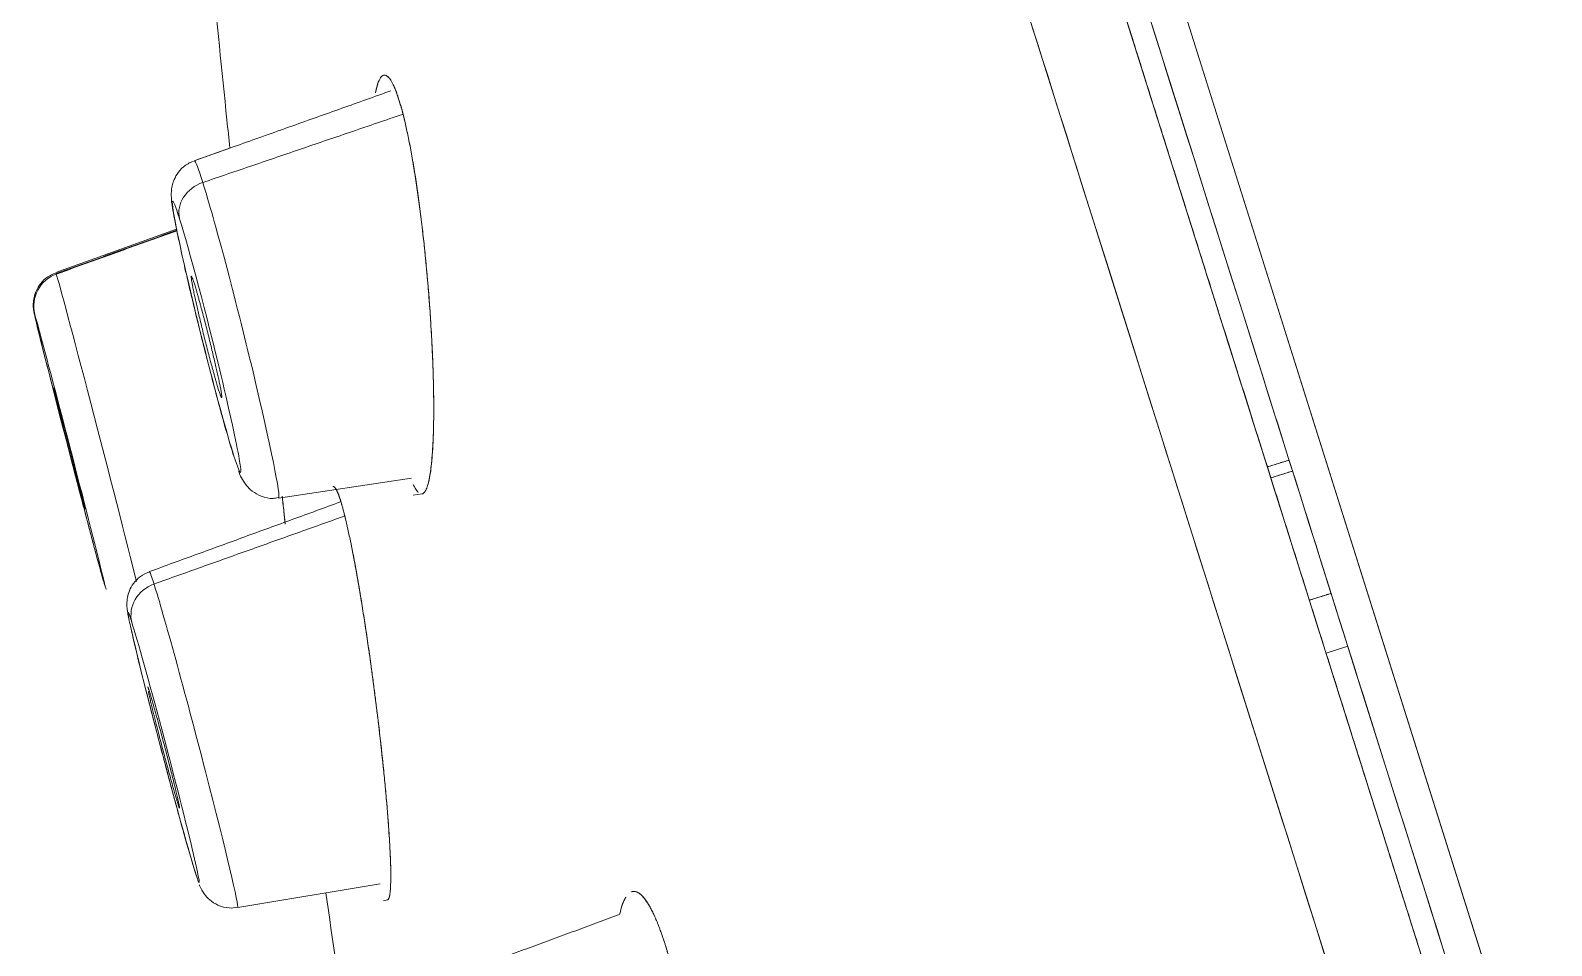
# Model space of a CAD drawing. Extents: x 5217 to 6345, y 0 to 827.
# Drawn here: x 5952.47 to 5965.83, y 527.9 to 535.93 of the extents above; entities that cross this region are included whole.
import ezdxf

# ---------------------------------------------------------------- set-up
doc = ezdxf.new("R2010")
doc.units = 0
doc.header["$LTSCALE"] = 30
doc.header["$MEASUREMENT"] = 0
doc.linetypes.add('HIDDEN2', pattern=[4.7625, 3.175, -1.5875])
doc.layers.add('1', color=7, linetype='CONTINUOUS')
doc.layers.add('2', color=1, linetype='HIDDEN2')

msp = doc.modelspace()

# ---------------------------------------------------------------- linework, layer by layer
at = {"layer": '1', "color": 7, "linetype": 'Continuous', "lineweight": 18}
for p, q in [((5955.778, 553.388), (5973.709, 496.519)), ((5973.709, 496.519), (5955.778, 553.388)), ((5974.638, 496.259), (5957.721, 549.911)), ((5957.722, 549.909), (5991.141, 443.918)), ((5954.23, 534.903), (5953.911, 534.789)), ((5953.912, 534.789), (5953.911, 534.789)), ((5953.756, 534.189), (5952.695, 533.807)), ((5952.7, 533.794), (5952.699, 533.798)), ((5963.337, 532.101), (5963.527, 532.161)), ((5963.337, 532.101), (5963.527, 532.161)), ((5963.558, 532.065), (5963.367, 532.005)), ((5963.558, 532.065), (5963.367, 532.005)), ((5954.651, 531.828), (5955.82, 532.002)), ((5955.835, 531.853), (5955.91, 531.864)), ((5963.705, 530.931), (5963.896, 530.991)), ((5963.705, 530.931), (5963.896, 530.991)), ((5964.043, 530.526), (5963.852, 530.466)), ((5964.043, 530.526), (5963.852, 530.466)), ((5954.293, 528.232), (5955.545, 528.44)), ((5955.573, 528.293), (5955.607, 528.299))]:
    msp.add_line(p, q, dxfattribs=at)
at = {"layer": '1', "color": 7, "linetype": 'Continuous', "lineweight": 13}
for centre, major_axis, ratio, start_param, end_param in [((5954.281, 533.308), (-0.37, 1.481), 0.034878, 5.760642, 6.26698), ((5954.072, 534.353), (0.286, 0.09), 0.866025, 1.597633, 3.07178), ((5954.281, 533.308), (-0.37, 1.481), 0.034878, 3.138245, 5.760642), ((5954.019, 533.243), (0.298, -1.191), 0.034878, 2.74569, 3.964484), ((5952.801, 533.515), (-0.286, -0.09), 0.991445, 4.752213, 6.230826), ((5953.078, 532.33), (-0.383, 1.476), 0.006831, 3.719839, 6.152463), ((5954.019, 533.243), (-0.298, 1.191), 0.034878, 2.74569, 4.412487), ((5952.814, 532.262), (0.308, -1.187), 0.006831, 6.275238, 7.011358), ((5953.905, 529.707), (0.388, -1.475), 0.020028, 2.749378, 3.13883), ((5952.814, 532.262), (0.308, -1.187), 0.006831, 6.152463, 6.275238), ((5953.653, 530.813), (-0.286, -0.09), 0.92388, 4.752213, 6.230826), ((5953.905, 529.707), (-0.388, 1.475), 0.020028, 3.139785, 5.890971), ((5953.642, 529.638), (0.312, -1.186), 0.020028, 2.872153, 3.698131), ((5953.642, 529.638), (0.312, -1.186), 0.020028, 2.749378, 2.872153), ((5953.642, 529.638), (0.312, -1.186), 0.020028, 6.013746, 6.93491)]:
    msp.add_ellipse(centre, major_axis=major_axis, ratio=ratio, start_param=start_param, end_param=end_param, dxfattribs=at)
at = {"layer": '1', "color": 7, "linetype": 'Continuous', "lineweight": 18}
for centre, major_axis, ratio, start_param, end_param in [((5954.019, 533.243), (0.298, -1.191), 0.034878, 2.619049, 2.74569), ((5954.019, 533.243), (-0.298, 1.191), 0.034878, 4.412487, 5.760642), ((5954.019, 533.243), (0.298, -1.191), 0.034878, 3.964484, 5.760642), ((5952.814, 532.262), (0.308, -1.187), 0.006831, 3.133646, 6.152463), ((5952.814, 532.262), (0.308, -1.187), 0.006831, 3.01087, 3.133646), ((5952.814, 532.262), (0.308, -1.187), 0.006831, 0.728172, 3.01087), ((5952.814, 532.262), (0.138, -0.532), 0.006831, 3.01087, 6.152463), ((5952.814, 532.262), (-0.138, 0.532), 0.006831, 3.01087, 6.152463), ((5954.019, 533.243), (-0.298, 1.191), 0.034878, 2.619049, 2.74569), ((5953.409, 531.16), (0.286, 0.09), 0.991445, 3.089233, 3.185365), ((5953.642, 529.638), (0.312, -1.186), 0.020028, 0.651725, 2.749378), ((5953.642, 529.638), (0.312, -1.186), 0.020028, 3.698131, 5.890971), ((5954.211, 528.616), (0.286, 0.09), 0.92388, 3.089233, 3.204356), ((5953.642, 529.638), (0.312, -1.186), 0.020028, 5.890971, 6.013746)]:
    msp.add_ellipse(centre, major_axis=major_axis, ratio=ratio, start_param=start_param, end_param=end_param, dxfattribs=at)
for points, weights, knots in [([(5973.709, 496.519), (5955.778, 553.388), (5955.778, 553.388), (5955.778, 553.388)], [1, 0.707106781187, 0.999979307548, 0.99995861802], [0, 0, 0, 0.999929, 1, 1, 1]), ([(5973.709, 496.519), (5955.778, 553.388), (5955.778, 553.388), (5955.778, 553.388)], [1, 0.707106781187, 0.999979307866, 0.999958618656], [0, 0, 0, 0.999929, 1, 1, 1]), ([(5954.125, 532.778), (5954.042, 533.04), (5953.936, 533.505), (5953.83, 533.97), (5953.912, 533.708)], [1, 0.707106781185, 1, 0.707106781185, 1], [0, 0, 0, 0.5, 0.5, 1, 1, 1]), ([(5953.912, 533.708), (5953.995, 533.445), (5954.101, 532.981), (5954.208, 532.516), (5954.125, 532.778)], [1, 0.707106781194, 1, 0.707106781194, 1], [0, 0, 0, 0.5, 0.5, 1, 1, 1]), ([(5953.508, 530.128), (5953.527, 530.043), (5953.578, 529.839), (5953.704, 529.346), (5953.767, 529.145)], [0.853553391149, 0.853562422992, 1, 0.707106781184, 1], [0, 0, 0, 0.33332, 0.33332, 1, 1, 1]), ([(5953.517, 530.131), (5953.58, 529.93), (5953.705, 529.437), (5953.83, 528.945), (5953.767, 529.145)], [1, 0.707106781181, 1, 0.707106781181, 1], [0, 0, 0, 0.5, 0.5, 1, 1, 1])]:
    msp.add_rational_spline(points, weights, degree=2, knots=knots, dxfattribs=at)
for points, degree, knots in [([(5956.667, 553.255), (5956.667, 553.254), (5956.73, 553.053), (5956.799, 552.837), (5956.939, 552.39), (5957.084, 551.93), (5957.305, 551.23), (5957.532, 550.512), (5957.836, 549.547), (5958.146, 548.563), (5958.535, 547.33), (5958.93, 546.077), (5959.402, 544.58), (5959.879, 543.066), (5960.43, 541.318), (5960.985, 539.558), (5961.609, 537.578), (5962.234, 535.596), (5962.922, 533.414), (5963.608, 531.24), (5964.349, 528.89), (5965.083, 526.56), (5965.865, 524.081), (5966.636, 521.635), (5967.446, 519.068), (5968.24, 516.548), (5969.065, 513.934), (5969.87, 511.38), (5970.696, 508.759), (5971.5, 506.21), (5972.317, 503.619), (5973.109, 501.107), (5973.906, 498.578), (5974.695, 496.078), (5975.482, 493.579), (5976.3, 490.987), (5977.11, 488.418), (5977.944, 485.772), (5978.763, 483.175), (5979.603, 480.51), (5980.419, 477.921), (5981.253, 475.277), (5982.054, 472.737), (5982.868, 470.156), (5983.639, 467.709), (5984.419, 465.235), (5985.148, 462.924), (5985.881, 460.598), (5986.555, 458.462), (5987.229, 456.325), (5987.836, 454.4), (5988.44, 452.484), (5988.971, 450.799), (5989.497, 449.131), (5989.946, 447.707), (5990.388, 446.305), (5990.751, 445.154), (5990.958, 444.497), (5991.138, 443.926)], 2, [0, 0, 0, 0.033713, 0.033713, 0.068746, 0.068746, 0.10378, 0.10378, 0.138813, 0.138813, 0.173846, 0.173846, 0.208879, 0.208879, 0.243913, 0.243913, 0.278946, 0.278946, 0.313979, 0.313979, 0.349012, 0.349012, 0.384046, 0.384046, 0.419079, 0.419079, 0.454112, 0.454112, 0.489145, 0.489145, 0.524179, 0.524179, 0.559212, 0.559212, 0.594245, 0.594245, 0.629278, 0.629278, 0.664312, 0.664312, 0.699345, 0.699345, 0.734378, 0.734378, 0.769411, 0.769411, 0.804444, 0.804444, 0.839478, 0.839478, 0.874511, 0.874511, 0.909544, 0.909544, 0.944577, 0.944577, 0.979611, 0.979611, 1, 1, 1]), ([(5958.517, 547.388), (5958.621, 547.058), (5958.73, 546.71), (5959.154, 545.366), (5959.658, 543.769), (5960.166, 542.155), (5960.751, 540.301), (5961.339, 538.438), (5962.654, 534.265), (5963.376, 531.977), (5964.093, 529.702), (5964.865, 527.253), (5965.629, 524.83), (5966.439, 522.261), (5967.236, 519.732), (5968.07, 517.088), (5968.887, 514.498), (5969.73, 511.822), (5970.553, 509.213), (5971.394, 506.546), (5972.21, 503.958), (5973.036, 501.337), (5973.836, 498.802), (5974.638, 496.259)], 2, [0, 0, 0, 0.023307, 0.023307, 0.112098, 0.112098, 0.200888, 0.200888, 0.289678, 0.378468, 0.378468, 0.467259, 0.467259, 0.556049, 0.556049, 0.644839, 0.644839, 0.733629, 0.733629, 0.82242, 0.82242, 0.91121, 0.91121, 1, 1, 1]), ([(5954.069, 536.451), (5954.109, 536.016), (5954.161, 535.499), (5954.215, 534.984), (5954.224, 534.902)], 3, [0, 0, 0, 0, 0.841799, 1, 1, 1, 1]), ([(5954.069, 536.451), (5954.109, 536.016), (5954.161, 535.499), (5954.215, 534.984), (5954.224, 534.902)], 3, [0, 0, 0, 0, 0.841799, 1, 1, 1, 1]), ([(5955.709, 535.323), (5955.708, 535.326), (5955.706, 535.333), (5955.703, 535.343), (5955.7, 535.353), (5955.696, 535.363), (5955.693, 535.372), (5955.69, 535.381), (5955.686, 535.39), (5955.683, 535.399), (5955.68, 535.408), (5955.676, 535.416), (5955.673, 535.424), (5955.67, 535.432), (5955.667, 535.439), (5955.663, 535.446), (5955.66, 535.453), (5955.653, 535.467), (5955.644, 535.485), (5955.631, 535.506), (5955.618, 535.521), (5955.604, 535.534), (5955.589, 535.542), (5955.569, 535.541), (5955.546, 535.52), (5955.524, 535.473), (5955.51, 535.422), (5955.504, 535.393), (5955.502, 535.384)], 3, [0, 0, 0, 0, 0.013136, 0.026297, 0.039484, 0.052698, 0.065937, 0.079202, 0.092493, 0.10581, 0.119153, 0.132523, 0.145918, 0.15934, 0.172788, 0.186262, 0.199762, 0.213289, 0.267833, 0.322435, 0.377097, 0.43182, 0.507094, 0.584697, 0.722707, 0.864875, 0.959455, 1, 1, 1, 1]), ([(5955.709, 535.323), (5955.708, 535.326), (5955.706, 535.333), (5955.703, 535.343), (5955.7, 535.353), (5955.696, 535.363), (5955.693, 535.372), (5955.69, 535.381), (5955.686, 535.39), (5955.683, 535.399), (5955.68, 535.408), (5955.676, 535.416), (5955.673, 535.424), (5955.67, 535.432), (5955.667, 535.439), (5955.663, 535.446), (5955.66, 535.453), (5955.653, 535.467), (5955.644, 535.485), (5955.631, 535.506), (5955.618, 535.521), (5955.604, 535.534), (5955.589, 535.542), (5955.569, 535.541), (5955.546, 535.52), (5955.524, 535.473), (5955.51, 535.422), (5955.504, 535.393), (5955.502, 535.384)], 3, [0, 0, 0, 0, 0.013136, 0.026297, 0.039484, 0.052698, 0.065937, 0.079202, 0.092493, 0.10581, 0.119153, 0.132523, 0.145918, 0.15934, 0.172788, 0.186262, 0.199762, 0.213289, 0.267833, 0.322435, 0.377097, 0.43182, 0.507094, 0.584697, 0.722707, 0.864875, 0.959455, 1, 1, 1, 1]), ([(5955.594, 535.539), (5955.598, 535.537), (5955.606, 535.533), (5955.618, 535.522), (5955.631, 535.506), (5955.643, 535.486), (5955.654, 535.467), (5955.662, 535.449), (5955.668, 535.436), (5955.674, 535.423), (5955.68, 535.408), (5955.686, 535.393), (5955.691, 535.376), (5955.697, 535.359), (5955.703, 535.342), (5955.707, 535.329), (5955.709, 535.323)], 3, [0, 0, 0, 0, 0.111298, 0.222111, 0.332808, 0.443643, 0.554863, 0.604633, 0.654274, 0.703808, 0.753257, 0.802643, 0.851988, 0.901315, 0.950645, 1, 1, 1, 1]), ([(5955.594, 535.539), (5955.598, 535.537), (5955.606, 535.533), (5955.618, 535.522), (5955.631, 535.506), (5955.643, 535.486), (5955.654, 535.467), (5955.662, 535.449), (5955.668, 535.436), (5955.674, 535.423), (5955.68, 535.408), (5955.686, 535.393), (5955.691, 535.376), (5955.697, 535.359), (5955.703, 535.342), (5955.707, 535.329), (5955.709, 535.323)], 3, [0, 0, 0, 0, 0.111298, 0.222111, 0.332808, 0.443643, 0.554863, 0.604633, 0.654274, 0.703808, 0.753257, 0.802643, 0.851988, 0.901315, 0.950645, 1, 1, 1, 1]), ([(5955.502, 535.385), (5955.503, 535.39), (5955.51, 535.419), (5955.516, 535.444), (5955.522, 535.462)], 3, [0, 0, 0, 0, 0.183028, 1, 1, 1, 1]), ([(5955.502, 535.385), (5955.503, 535.39), (5955.51, 535.419), (5955.516, 535.444), (5955.522, 535.462)], 3, [0, 0, 0, 0, 0.183028, 1, 1, 1, 1]), ([(5955.709, 535.323), (5955.71, 535.319), (5955.713, 535.312), (5955.716, 535.301), (5955.719, 535.29), (5955.723, 535.279), (5955.726, 535.267), (5955.729, 535.255), (5955.733, 535.243), (5955.736, 535.231), (5955.739, 535.218), (5955.743, 535.205), (5955.746, 535.192), (5955.749, 535.179), (5955.753, 535.165), (5955.756, 535.152), (5955.76, 535.138), (5955.766, 535.109), (5955.776, 535.064), (5955.79, 535.001), (5955.803, 534.935), (5955.821, 534.842), (5955.842, 534.717), (5955.867, 534.556), (5955.891, 534.385), (5955.915, 534.187), (5955.94, 533.962), (5955.963, 533.713), (5955.981, 533.487), (5955.993, 533.286), (5956.003, 533.11), (5956.009, 532.939), (5956.013, 532.776), (5956.015, 532.622), (5956.014, 532.479), (5956.01, 532.348), (5956.004, 532.232), (5955.996, 532.132), (5955.985, 532.047), (5955.972, 531.977), (5955.957, 531.924), (5955.94, 531.886), (5955.924, 531.869), (5955.914, 531.865), (5955.911, 531.864)], 3, [0, 0, 0, 0, 0.004585, 0.009169, 0.013753, 0.018336, 0.02292, 0.027506, 0.032093, 0.036683, 0.041275, 0.045872, 0.050473, 0.05508, 0.059692, 0.06431, 0.068935, 0.073568, 0.092299, 0.110983, 0.129665, 0.148385, 0.186818, 0.225082, 0.263565, 0.302653, 0.354675, 0.40592, 0.457326, 0.495397, 0.533396, 0.571694, 0.609688, 0.647963, 0.686406, 0.724422, 0.761948, 0.798807, 0.835638, 0.872078, 0.908453, 0.944675, 0.980713, 1, 1, 1, 1]), ([(5955.709, 535.323), (5955.71, 535.319), (5955.713, 535.312), (5955.716, 535.301), (5955.719, 535.29), (5955.723, 535.279), (5955.726, 535.267), (5955.729, 535.255), (5955.733, 535.243), (5955.736, 535.231), (5955.739, 535.218), (5955.743, 535.205), (5955.746, 535.192), (5955.749, 535.179), (5955.753, 535.165), (5955.756, 535.152), (5955.76, 535.138), (5955.766, 535.109), (5955.776, 535.064), (5955.79, 535.001), (5955.803, 534.935), (5955.821, 534.842), (5955.842, 534.717), (5955.867, 534.556), (5955.891, 534.385), (5955.915, 534.187), (5955.94, 533.962), (5955.963, 533.713), (5955.981, 533.487), (5955.993, 533.286), (5956.003, 533.11), (5956.009, 532.939), (5956.013, 532.776), (5956.015, 532.622), (5956.014, 532.479), (5956.01, 532.348), (5956.004, 532.232), (5955.996, 532.132), (5955.985, 532.047), (5955.972, 531.977), (5955.957, 531.924), (5955.94, 531.886), (5955.925, 531.87), (5955.916, 531.865), (5955.913, 531.865)], 3, [0, 0, 0, 0, 0.004607, 0.009213, 0.013818, 0.018424, 0.023029, 0.027637, 0.032246, 0.036857, 0.041472, 0.046091, 0.050714, 0.055342, 0.059976, 0.064616, 0.069263, 0.073918, 0.092738, 0.111512, 0.130282, 0.149092, 0.187707, 0.226153, 0.26482, 0.304094, 0.356364, 0.407852, 0.459503, 0.497755, 0.535935, 0.574415, 0.612591, 0.651047, 0.689673, 0.72787, 0.765575, 0.80261, 0.839616, 0.876229, 0.912777, 0.949171, 0.985381, 1, 1, 1, 1]), ([(5955.91, 531.864), (5955.914, 531.865), (5955.924, 531.868), (5955.94, 531.885), (5955.956, 531.922), (5955.971, 531.973), (5955.984, 532.039), (5955.995, 532.125), (5956.003, 532.225), (5956.01, 532.342), (5956.014, 532.481), (5956.015, 532.615), (5956.014, 532.718), (5956.013, 532.773), (5956.012, 532.818), (5956.011, 532.872), (5956.009, 532.934), (5956.006, 533.018), (5956.002, 533.11), (5955.997, 533.221), (5955.99, 533.34), (5955.983, 533.456), (5955.975, 533.566), (5955.967, 533.666), (5955.958, 533.765), (5955.947, 533.891), (5955.932, 534.039), (5955.912, 534.216), (5955.89, 534.393), (5955.866, 534.566), (5955.841, 534.724), (5955.82, 534.845), (5955.803, 534.936), (5955.79, 535.002), (5955.776, 535.065), (5955.765, 535.114), (5955.757, 535.15), (5955.751, 535.174), (5955.745, 535.198), (5955.739, 535.221), (5955.733, 535.243), (5955.727, 535.264), (5955.721, 535.284), (5955.715, 535.304), (5955.711, 535.317), (5955.709, 535.323)], 3, [0, 0, 0, 0, 0.018317, 0.055045, 0.092183, 0.125242, 0.160356, 0.199094, 0.238559, 0.270815, 0.314039, 0.360224, 0.377352, 0.390706, 0.400341, 0.409926, 0.429047, 0.442992, 0.466956, 0.490352, 0.515691, 0.542977, 0.563708, 0.58439, 0.605021, 0.625602, 0.662562, 0.697599, 0.73831, 0.778049, 0.815708, 0.851737, 0.870539, 0.88932, 0.908078, 0.926814, 0.935062, 0.943281, 0.95147, 0.959631, 0.967762, 0.975865, 0.983939, 0.991984, 1, 1, 1, 1]), ([(5955.91, 531.864), (5955.914, 531.865), (5955.924, 531.868), (5955.94, 531.885), (5955.956, 531.922), (5955.971, 531.973), (5955.984, 532.039), (5955.995, 532.125), (5956.003, 532.225), (5956.01, 532.342), (5956.014, 532.481), (5956.015, 532.615), (5956.014, 532.718), (5956.013, 532.773), (5956.012, 532.818), (5956.011, 532.872), (5956.009, 532.934), (5956.006, 533.018), (5956.002, 533.11), (5955.997, 533.221), (5955.99, 533.34), (5955.983, 533.456), (5955.975, 533.566), (5955.967, 533.666), (5955.958, 533.765), (5955.947, 533.891), (5955.932, 534.039), (5955.912, 534.216), (5955.89, 534.393), (5955.866, 534.566), (5955.841, 534.724), (5955.82, 534.845), (5955.803, 534.936), (5955.79, 535.002), (5955.776, 535.065), (5955.765, 535.114), (5955.757, 535.15), (5955.751, 535.174), (5955.745, 535.198), (5955.739, 535.221), (5955.733, 535.243), (5955.727, 535.264), (5955.721, 535.284), (5955.715, 535.304), (5955.711, 535.317), (5955.709, 535.323)], 3, [0, 0, 0, 0, 0.018317, 0.055045, 0.092183, 0.125242, 0.160356, 0.199094, 0.238559, 0.270815, 0.314039, 0.360224, 0.377352, 0.390706, 0.400341, 0.409926, 0.429047, 0.442992, 0.466956, 0.490352, 0.515691, 0.542977, 0.563708, 0.58439, 0.605021, 0.625602, 0.662562, 0.697599, 0.73831, 0.778049, 0.815708, 0.851737, 0.870539, 0.88932, 0.908078, 0.926814, 0.935062, 0.943281, 0.95147, 0.959631, 0.967762, 0.975865, 0.983939, 0.991984, 1, 1, 1, 1]), ([(5953.903, 534.785), (5953.87, 534.773), (5953.817, 534.742), (5953.759, 534.675), (5953.727, 534.611), (5953.713, 534.555), (5953.709, 534.511), (5953.709, 534.471), (5953.715, 534.4), (5953.734, 534.289), (5953.769, 534.123), (5953.787, 534.043)], 3, [0, 0, 0, 0, 0.079916, 0.147177, 0.204972, 0.255036, 0.299271, 0.350546, 0.444018, 0.761993, 1, 1, 1, 1]), ([(5953.787, 534.043), (5953.793, 534.011), (5953.823, 533.868), (5953.906, 533.516), (5954.022, 533.05), (5954.138, 532.607), (5954.216, 532.332), (5954.252, 532.216), (5954.261, 532.188)], 3, [0, 0, 0, 0, 0.068849, 0.286133, 0.499703, 0.712187, 0.925785, 1, 1, 1, 1]), ([(5952.694, 533.801), (5952.669, 533.794), (5952.619, 533.772), (5952.561, 533.715), (5952.522, 533.65), (5952.503, 533.59), (5952.496, 533.541), (5952.497, 533.509), (5952.498, 533.498), (5952.498, 533.496)], 3, [0, 0, 0, 0, 0.185778, 0.409085, 0.594712, 0.751599, 0.879755, 0.971671, 1, 1, 1, 1]), ([(5952.503, 533.581), (5952.5, 533.566), (5952.497, 533.539), (5952.497, 533.506), (5952.499, 533.486), (5952.501, 533.473), (5952.504, 533.457), (5952.511, 533.423), (5952.527, 533.357), (5952.543, 533.294)], 3, [0, 0, 0, 0, 0.068242, 0.122804, 0.158476, 0.195504, 0.256214, 0.411009, 1, 1, 1, 1]), ([(5952.498, 533.496), (5952.499, 533.493), (5952.499, 533.484), (5952.501, 533.473), (5952.504, 533.457), (5952.513, 533.417), (5952.53, 533.343), (5952.566, 533.201), (5952.576, 533.16)], 3, [0, 0, 0, 0, 0.015688, 0.046495, 0.097005, 0.225794, 0.794599, 1, 1, 1, 1]), ([(5952.543, 533.294), (5952.544, 533.287), (5952.56, 533.221), (5952.626, 532.96), (5952.733, 532.543), (5952.853, 532.078), (5952.966, 531.647), (5953.053, 531.317), (5953.087, 531.196), (5953.098, 531.156)], 3, [0, 0, 0, 0, 0.022921, 0.197521, 0.365748, 0.532637, 0.699327, 0.866183, 1, 1, 1, 1]), ([(5954.302, 532.068), (5954.301, 532.05), (5954.321, 532.011), (5954.369, 531.936), (5954.422, 531.883), (5954.501, 531.838), (5954.584, 531.819), (5954.633, 531.828), (5954.648, 531.832)], 3, [0, 0, 0, 0, 0.382275, 0.489517, 0.611527, 0.76062, 0.927568, 1, 1, 1, 1]), ([(5955.196, 531.804), (5955.196, 531.807), (5955.194, 531.812), (5955.192, 531.819), (5955.189, 531.826), (5955.187, 531.833), (5955.184, 531.84), (5955.182, 531.846), (5955.18, 531.853), (5955.178, 531.859), (5955.175, 531.864), (5955.173, 531.87), (5955.171, 531.875), (5955.169, 531.88), (5955.166, 531.885), (5955.164, 531.89), (5955.162, 531.894), (5955.158, 531.902), (5955.152, 531.913), (5955.144, 531.923), (5955.137, 531.928), (5955.132, 531.929), (5955.129, 531.929), (5955.128, 531.929), (5955.128, 531.929)], 3, [0, 0, 0, 0, 0.029184, 0.058414, 0.087692, 0.117015, 0.146386, 0.175803, 0.205267, 0.234777, 0.264335, 0.293939, 0.32359, 0.353288, 0.383033, 0.412825, 0.442663, 0.472549, 0.592933, 0.713277, 0.833583, 0.953853, 0.995473, 1, 1, 1, 1]), ([(5955.196, 531.804), (5955.196, 531.807), (5955.194, 531.812), (5955.192, 531.819), (5955.189, 531.826), (5955.187, 531.833), (5955.184, 531.84), (5955.182, 531.846), (5955.18, 531.853), (5955.178, 531.859), (5955.175, 531.864), (5955.173, 531.87), (5955.171, 531.875), (5955.169, 531.88), (5955.166, 531.885), (5955.164, 531.89), (5955.162, 531.894), (5955.158, 531.902), (5955.152, 531.913), (5955.144, 531.923), (5955.137, 531.928), (5955.132, 531.929), (5955.129, 531.929), (5955.128, 531.929), (5955.128, 531.929)], 3, [0, 0, 0, 0, 0.029184, 0.058414, 0.087692, 0.117015, 0.146386, 0.175803, 0.205267, 0.234777, 0.264335, 0.293939, 0.32359, 0.353288, 0.383033, 0.412825, 0.442663, 0.472549, 0.592933, 0.713277, 0.833583, 0.953853, 0.995473, 1, 1, 1, 1]), ([(5955.144, 531.922), (5955.147, 531.919), (5955.152, 531.913), (5955.159, 531.901), (5955.164, 531.89), (5955.169, 531.881), (5955.173, 531.87), (5955.177, 531.859), (5955.182, 531.847), (5955.187, 531.834), (5955.191, 531.819), (5955.195, 531.809), (5955.196, 531.804)], 3, [0, 0, 0, 0, 0.167573, 0.336445, 0.419613, 0.502635, 0.585551, 0.668403, 0.751232, 0.83408, 0.916989, 1, 1, 1, 1]), ([(5955.144, 531.922), (5955.147, 531.919), (5955.152, 531.913), (5955.159, 531.901), (5955.164, 531.89), (5955.169, 531.881), (5955.173, 531.87), (5955.177, 531.859), (5955.182, 531.847), (5955.187, 531.834), (5955.191, 531.819), (5955.195, 531.809), (5955.196, 531.804)], 3, [0, 0, 0, 0, 0.167573, 0.336445, 0.419613, 0.502635, 0.585551, 0.668403, 0.751232, 0.83408, 0.916989, 1, 1, 1, 1]), ([(5955.834, 531.947), (5955.837, 531.94), (5955.845, 531.924), (5955.856, 531.905), (5955.868, 531.888), (5955.876, 531.88), (5955.879, 531.877), (5955.879, 531.877)], 3, [0, 0, 0, 0, 0.229413, 0.486382, 0.743196, 0.999879, 1, 1, 1, 1]), ([(5955.834, 531.947), (5955.837, 531.94), (5955.845, 531.924), (5955.856, 531.905), (5955.868, 531.888), (5955.876, 531.88), (5955.879, 531.877), (5955.879, 531.877)], 3, [0, 0, 0, 0, 0.229413, 0.486382, 0.743196, 0.999879, 1, 1, 1, 1]), ([(5954.708, 531.61), (5954.708, 531.616), (5954.702, 531.671), (5954.694, 531.748), (5954.686, 531.822), (5954.684, 531.844)], 3, [0, 0, 0, 0, 0.077095, 0.740569, 1, 1, 1, 1]), ([(5954.684, 531.844), (5954.686, 531.822), (5954.694, 531.752), (5954.702, 531.67), (5954.708, 531.611), (5954.71, 531.598)], 3, [0, 0, 0, 0, 0.246495, 0.82435, 1, 1, 1, 1]), ([(5954.708, 531.61), (5954.708, 531.616), (5954.702, 531.671), (5954.694, 531.748), (5954.686, 531.822), (5954.684, 531.844)], 3, [0, 0, 0, 0, 0.077095, 0.740569, 1, 1, 1, 1]), ([(5954.684, 531.844), (5954.686, 531.822), (5954.694, 531.752), (5954.702, 531.67), (5954.708, 531.611), (5954.71, 531.598)], 3, [0, 0, 0, 0, 0.246495, 0.82435, 1, 1, 1, 1]), ([(5955.196, 531.804), (5955.197, 531.801), (5955.199, 531.796), (5955.202, 531.788), (5955.204, 531.779), (5955.207, 531.77), (5955.209, 531.761), (5955.212, 531.751), (5955.215, 531.742), (5955.217, 531.732), (5955.22, 531.722), (5955.223, 531.711), (5955.226, 531.701), (5955.228, 531.69), (5955.231, 531.679), (5955.234, 531.668), (5955.237, 531.656), (5955.243, 531.632), (5955.252, 531.594), (5955.264, 531.541), (5955.276, 531.483), (5955.293, 531.401), (5955.315, 531.29), (5955.342, 531.143), (5955.369, 530.985), (5955.405, 530.761), (5955.449, 530.466), (5955.491, 530.16), (5955.521, 529.919), (5955.542, 529.738), (5955.562, 529.562), (5955.579, 529.392), (5955.595, 529.23), (5955.608, 529.078), (5955.619, 528.937), (5955.627, 528.81), (5955.633, 528.696), (5955.637, 528.595), (5955.638, 528.508), (5955.636, 528.434), (5955.633, 528.375), (5955.629, 528.347), (5955.626, 528.335)], 3, [0, 0, 0, 0, 0.0047, 0.009398, 0.014096, 0.018793, 0.023491, 0.02819, 0.03289, 0.037592, 0.042298, 0.047007, 0.05172, 0.056438, 0.061161, 0.065891, 0.070627, 0.07537, 0.094604, 0.113792, 0.132974, 0.152194, 0.191713, 0.231036, 0.270553, 0.310651, 0.390145, 0.468244, 0.50724, 0.546455, 0.586048, 0.625046, 0.663733, 0.702671, 0.740597, 0.778046, 0.814822, 0.851521, 0.888515, 0.925628, 0.963247, 1, 1, 1, 1]), ([(5955.196, 531.804), (5955.197, 531.801), (5955.199, 531.796), (5955.202, 531.788), (5955.204, 531.779), (5955.207, 531.77), (5955.209, 531.761), (5955.212, 531.751), (5955.215, 531.742), (5955.217, 531.732), (5955.22, 531.722), (5955.223, 531.711), (5955.226, 531.701), (5955.228, 531.69), (5955.231, 531.679), (5955.234, 531.668), (5955.237, 531.656), (5955.243, 531.632), (5955.252, 531.594), (5955.264, 531.541), (5955.276, 531.483), (5955.293, 531.401), (5955.315, 531.29), (5955.342, 531.143), (5955.369, 530.985), (5955.405, 530.761), (5955.449, 530.466), (5955.491, 530.16), (5955.521, 529.919), (5955.542, 529.738), (5955.562, 529.562), (5955.579, 529.392), (5955.595, 529.23), (5955.608, 529.078), (5955.619, 528.937), (5955.627, 528.81), (5955.633, 528.696), (5955.637, 528.595), (5955.638, 528.508), (5955.636, 528.434), (5955.633, 528.375), (5955.627, 528.332), (5955.62, 528.31), (5955.615, 528.304), (5955.613, 528.302)], 3, [0, 0, 0, 0, 0.00446, 0.008919, 0.013376, 0.017834, 0.022292, 0.026751, 0.031211, 0.035674, 0.040139, 0.044608, 0.04908, 0.053557, 0.05804, 0.062528, 0.067022, 0.071523, 0.089776, 0.107984, 0.126187, 0.144426, 0.181928, 0.219244, 0.256744, 0.294795, 0.370232, 0.444345, 0.48135, 0.518563, 0.556136, 0.593143, 0.629856, 0.666806, 0.702797, 0.738334, 0.773233, 0.808059, 0.843165, 0.878384, 0.914082, 0.9493, 0.984388, 1, 1, 1, 1]), ([(5955.607, 528.299), (5955.611, 528.299), (5955.618, 528.306), (5955.626, 528.331), (5955.633, 528.374), (5955.636, 528.431), (5955.638, 528.501), (5955.637, 528.585), (5955.633, 528.688), (5955.627, 528.801), (5955.619, 528.931), (5955.608, 529.08), (5955.596, 529.215), (5955.586, 529.321), (5955.58, 529.381), (5955.574, 529.438), (5955.568, 529.498), (5955.56, 529.571), (5955.551, 529.656), (5955.541, 529.748), (5955.528, 529.852), (5955.514, 529.973), (5955.498, 530.099), (5955.481, 530.228), (5955.464, 530.356), (5955.444, 530.499), (5955.421, 530.653), (5955.395, 530.824), (5955.368, 530.991), (5955.34, 531.152), (5955.314, 531.296), (5955.293, 531.404), (5955.276, 531.483), (5955.264, 531.541), (5955.251, 531.595), (5955.242, 531.636), (5955.235, 531.666), (5955.229, 531.686), (5955.224, 531.705), (5955.22, 531.724), (5955.215, 531.741), (5955.21, 531.758), (5955.205, 531.774), (5955.201, 531.79), (5955.198, 531.799), (5955.196, 531.804)], 3, [0, 0, 0, 0, 0.032442, 0.066575, 0.102012, 0.137879, 0.168703, 0.201588, 0.238071, 0.275287, 0.305107, 0.345469, 0.388479, 0.40006, 0.417756, 0.427809, 0.437577, 0.456411, 0.474236, 0.490966, 0.513337, 0.537616, 0.563806, 0.589529, 0.615283, 0.641069, 0.676507, 0.710742, 0.749676, 0.787708, 0.823768, 0.858288, 0.876236, 0.894171, 0.912092, 0.930001, 0.937885, 0.945743, 0.953574, 0.961379, 0.969156, 0.976907, 0.984631, 0.992329, 1, 1, 1, 1]), ([(5955.607, 528.299), (5955.611, 528.299), (5955.618, 528.306), (5955.626, 528.331), (5955.633, 528.374), (5955.636, 528.431), (5955.638, 528.501), (5955.637, 528.585), (5955.633, 528.688), (5955.627, 528.801), (5955.619, 528.931), (5955.608, 529.08), (5955.596, 529.215), (5955.586, 529.321), (5955.58, 529.381), (5955.574, 529.438), (5955.568, 529.498), (5955.56, 529.571), (5955.551, 529.656), (5955.541, 529.748), (5955.528, 529.852), (5955.514, 529.973), (5955.498, 530.099), (5955.481, 530.228), (5955.464, 530.356), (5955.444, 530.499), (5955.421, 530.653), (5955.395, 530.824), (5955.368, 530.991), (5955.34, 531.152), (5955.314, 531.296), (5955.293, 531.404), (5955.276, 531.483), (5955.264, 531.541), (5955.251, 531.595), (5955.242, 531.636), (5955.235, 531.666), (5955.229, 531.686), (5955.224, 531.705), (5955.22, 531.724), (5955.215, 531.741), (5955.21, 531.758), (5955.205, 531.774), (5955.201, 531.79), (5955.198, 531.799), (5955.196, 531.804)], 3, [0, 0, 0, 0, 0.032442, 0.066575, 0.102012, 0.137879, 0.168703, 0.201588, 0.238071, 0.275287, 0.305107, 0.345469, 0.388479, 0.40006, 0.417756, 0.427809, 0.437577, 0.456411, 0.474236, 0.490966, 0.513337, 0.537616, 0.563806, 0.589529, 0.615283, 0.641069, 0.676507, 0.710742, 0.749676, 0.787708, 0.823768, 0.858288, 0.876236, 0.894171, 0.912092, 0.930001, 0.937885, 0.945743, 0.953574, 0.961379, 0.969156, 0.976907, 0.984631, 0.992329, 1, 1, 1, 1]), ([(5953.518, 531.179), (5953.489, 531.17), (5953.436, 531.144), (5953.377, 531.083), (5953.341, 531.018), (5953.324, 530.959), (5953.319, 530.913), (5953.319, 530.882), (5953.321, 530.855), (5953.328, 530.807), (5953.337, 530.758), (5953.359, 530.668), (5953.366, 530.638)], 3, [0, 0, 0, 0, 0.089441, 0.177784, 0.252012, 0.315157, 0.366219, 0.407823, 0.456334, 0.544917, 0.862293, 1, 1, 1, 1]), ([(5953.123, 531.07), (5953.123, 531.067), (5953.128, 531.054), (5953.134, 531.036), (5953.138, 531.027), (5953.139, 531.027)], 3, [0, 0, 0, 0, 0.728594, 0.975569, 1, 1, 1, 1]), ([(5953.366, 530.638), (5953.377, 530.586), (5953.413, 530.433), (5953.505, 530.066), (5953.624, 529.607), (5953.745, 529.154), (5953.853, 528.763), (5953.904, 528.593), (5953.925, 528.526)], 3, [0, 0, 0, 0, 0.118756, 0.297343, 0.472017, 0.645603, 0.819348, 1, 1, 1, 1]), ([(5953.957, 528.433), (5953.957, 528.425), (5953.968, 528.403), (5954.001, 528.347), (5954.048, 528.295), (5954.121, 528.249), (5954.208, 528.224), (5954.265, 528.23), (5954.29, 528.236)], 3, [0, 0, 0, 0, 0.242539, 0.349351, 0.490271, 0.659086, 0.856374, 1, 1, 1, 1]), ([(5955.066, 528.361), (5955.127, 527.947), (5955.235, 527.235), (5955.346, 526.523), (5955.393, 526.225)], 3, [0, 0, 0, 0, 0.581025, 1, 1, 1, 1]), ([(5955.066, 528.361), (5955.127, 527.947), (5955.235, 527.235), (5955.346, 526.523), (5955.393, 526.225)], 3, [0, 0, 0, 0, 0.581025, 1, 1, 1, 1]), ([(5957.702, 528.324), (5957.701, 528.322), (5957.691, 528.305), (5957.672, 528.265), (5957.657, 528.213), (5957.65, 528.181), (5957.649, 528.177)], 3, [0, 0, 0, 0, 0.076882, 0.489711, 0.940733, 1, 1, 1, 1]), ([(5957.702, 528.324), (5957.701, 528.322), (5957.691, 528.305), (5957.672, 528.265), (5957.657, 528.213), (5957.65, 528.181), (5957.649, 528.177)], 3, [0, 0, 0, 0, 0.076882, 0.489711, 0.940733, 1, 1, 1, 1]), ([(5957.649, 528.177), (5957.65, 528.184), (5957.659, 528.218), (5957.675, 528.272), (5957.692, 528.308), (5957.702, 528.323)], 3, [0, 0, 0, 0, 0.112354, 0.55629, 1, 1, 1, 1]), ([(5957.649, 528.177), (5957.65, 528.184), (5957.659, 528.218), (5957.675, 528.272), (5957.692, 528.308), (5957.702, 528.323)], 3, [0, 0, 0, 0, 0.112354, 0.55629, 1, 1, 1, 1]), ([(5958.05, 527.899), (5958.049, 527.904), (5958.046, 527.913), (5958.041, 527.927), (5958.036, 527.941), (5958.032, 527.955), (5958.027, 527.969), (5958.023, 527.982), (5958.018, 527.995), (5958.013, 528.009), (5958.009, 528.021), (5958.004, 528.034), (5957.999, 528.047), (5957.995, 528.059), (5957.99, 528.071), (5957.985, 528.083), (5957.981, 528.095), (5957.971, 528.118), (5957.957, 528.151), (5957.938, 528.192), (5957.919, 528.229), (5957.895, 528.271), (5957.865, 528.315), (5957.829, 528.353), (5957.794, 528.374), (5957.769, 528.376), (5957.756, 528.372), (5957.753, 528.371), (5957.752, 528.371)], 3, [0, 0, 0, 0, 0.014549, 0.029124, 0.043725, 0.058353, 0.073007, 0.087687, 0.102393, 0.117126, 0.131885, 0.14667, 0.161482, 0.17632, 0.191185, 0.206077, 0.220995, 0.235939, 0.296169, 0.356437, 0.416745, 0.477096, 0.592996, 0.713076, 0.838617, 0.966518, 0.994016, 1, 1, 1, 1]), ([(5958.05, 527.899), (5958.049, 527.904), (5958.046, 527.913), (5958.041, 527.927), (5958.036, 527.941), (5958.032, 527.955), (5958.027, 527.969), (5958.023, 527.982), (5958.018, 527.995), (5958.013, 528.009), (5958.009, 528.021), (5958.004, 528.034), (5957.999, 528.047), (5957.995, 528.059), (5957.99, 528.071), (5957.985, 528.083), (5957.981, 528.095), (5957.971, 528.118), (5957.957, 528.151), (5957.938, 528.192), (5957.919, 528.229), (5957.895, 528.271), (5957.865, 528.315), (5957.829, 528.353), (5957.794, 528.374), (5957.769, 528.376), (5957.756, 528.372), (5957.753, 528.371), (5957.752, 528.371)], 3, [0, 0, 0, 0, 0.014549, 0.029124, 0.043725, 0.058353, 0.073007, 0.087687, 0.102393, 0.117126, 0.131885, 0.14667, 0.161482, 0.17632, 0.191185, 0.206077, 0.220995, 0.235939, 0.296169, 0.356437, 0.416745, 0.477096, 0.592996, 0.713076, 0.838617, 0.966518, 0.994016, 1, 1, 1, 1]), ([(5957.761, 528.373), (5957.761, 528.373), (5957.771, 528.375), (5957.793, 528.374), (5957.828, 528.354), (5957.863, 528.317), (5957.894, 528.272), (5957.919, 528.229), (5957.938, 528.192), (5957.956, 528.152), (5957.972, 528.116), (5957.984, 528.087), (5957.992, 528.066), (5958, 528.044), (5958.009, 528.021), (5958.017, 527.998), (5958.025, 527.974), (5958.034, 527.95), (5958.042, 527.925), (5958.047, 527.908), (5958.05, 527.899)], 3, [0, 0, 0, 0, 0.000055, 0.127878, 0.255696, 0.381182, 0.506413, 0.568389, 0.630275, 0.692205, 0.754315, 0.781751, 0.809125, 0.83645, 0.863737, 0.890997, 0.918242, 0.945483, 0.972732, 1, 1, 1, 1]), ([(5957.761, 528.373), (5957.761, 528.373), (5957.771, 528.375), (5957.793, 528.374), (5957.828, 528.354), (5957.863, 528.317), (5957.894, 528.272), (5957.919, 528.229), (5957.938, 528.192), (5957.956, 528.152), (5957.972, 528.116), (5957.984, 528.087), (5957.992, 528.066), (5958, 528.044), (5958.009, 528.021), (5958.017, 527.998), (5958.025, 527.974), (5958.034, 527.95), (5958.042, 527.925), (5958.047, 527.908), (5958.05, 527.899)], 3, [0, 0, 0, 0, 0.000055, 0.127878, 0.255696, 0.381182, 0.506413, 0.568389, 0.630275, 0.692205, 0.754315, 0.781751, 0.809125, 0.83645, 0.863737, 0.890997, 0.918242, 0.945483, 0.972732, 1, 1, 1, 1]), ([(5958.05, 527.899), (5958.052, 527.894), (5958.055, 527.884), (5958.059, 527.869), (5958.064, 527.854), (5958.069, 527.838), (5958.073, 527.823), (5958.078, 527.807), (5958.083, 527.791), (5958.087, 527.775), (5958.092, 527.758), (5958.096, 527.742), (5958.101, 527.725), (5958.105, 527.708), (5958.11, 527.691), (5958.114, 527.673), (5958.119, 527.656), (5958.128, 527.62), (5958.141, 527.565), (5958.159, 527.489), (5958.176, 527.41), (5958.199, 527.301), (5958.226, 527.159), (5958.256, 526.981), (5958.284, 526.797), (5958.317, 526.548), (5958.351, 526.237), (5958.372, 525.939), (5958.381, 525.717), (5958.384, 525.558), (5958.383, 525.408), (5958.379, 525.271), (5958.371, 525.148), (5958.359, 525.04), (5958.345, 524.946), (5958.327, 524.87), (5958.307, 524.809), (5958.284, 524.765), (5958.258, 524.737), (5958.23, 524.724), (5958.2, 524.728), (5958.168, 524.748), (5958.134, 524.786), (5958.105, 524.83), (5958.081, 524.874), (5958.063, 524.91), (5958.044, 524.95), (5958.029, 524.986), (5958.018, 525.015), (5958.009, 525.036), (5958.001, 525.058), (5957.993, 525.081), (5957.985, 525.104), (5957.976, 525.128), (5957.968, 525.152), (5957.96, 525.177), (5957.954, 525.195), (5957.952, 525.203)], 3, [0, 0, 0, 0, 0.0038, 0.007598, 0.011397, 0.015196, 0.018995, 0.022796, 0.026598, 0.030403, 0.03421, 0.038021, 0.041836, 0.045655, 0.049479, 0.053308, 0.057143, 0.060985, 0.076604, 0.092186, 0.107763, 0.123373, 0.155624, 0.187764, 0.220124, 0.253032, 0.318385, 0.382531, 0.414546, 0.446795, 0.479364, 0.511427, 0.54319, 0.575185, 0.606273, 0.636982, 0.667082, 0.697123, 0.727373, 0.757745, 0.788434, 0.818707, 0.848865, 0.879215, 0.894315, 0.90939, 0.924476, 0.939614, 0.946357, 0.953083, 0.959796, 0.9665, 0.973198, 0.979894, 0.98659, 0.993291, 1, 1, 1, 1]), ([(5958.093, 524.852), (5958.095, 524.848), (5958.108, 524.825), (5958.133, 524.787), (5958.167, 524.75), (5958.199, 524.728), (5958.229, 524.724), (5958.256, 524.735), (5958.281, 524.761), (5958.305, 524.805), (5958.326, 524.865), (5958.344, 524.943), (5958.36, 525.041), (5958.37, 525.143), (5958.376, 525.224), (5958.378, 525.269), (5958.38, 525.307), (5958.382, 525.354), (5958.383, 525.413), (5958.383, 525.476), (5958.383, 525.525), (5958.383, 525.552), (5958.383, 525.57), (5958.383, 525.598), (5958.382, 525.661), (5958.379, 525.76), (5958.374, 525.873), (5958.368, 525.978), (5958.36, 526.095), (5958.348, 526.243), (5958.331, 526.422), (5958.309, 526.612), (5958.284, 526.8), (5958.256, 526.985), (5958.226, 527.161), (5958.199, 527.302), (5958.176, 527.411), (5958.159, 527.489), (5958.141, 527.565), (5958.127, 527.625), (5958.115, 527.67), (5958.107, 527.701), (5958.099, 527.731), (5958.091, 527.761), (5958.083, 527.79), (5958.075, 527.818), (5958.066, 527.846), (5958.058, 527.873), (5958.053, 527.89), (5958.05, 527.899)], 3, [0, 0, 0, 0, 0.00535, 0.038259, 0.072072, 0.107185, 0.142732, 0.17356, 0.206306, 0.242466, 0.279307, 0.309354, 0.349199, 0.392615, 0.408735, 0.421317, 0.430917, 0.440366, 0.458922, 0.47697, 0.48746, 0.494452, 0.496364, 0.500266, 0.514129, 0.539918, 0.567154, 0.587088, 0.6066, 0.639547, 0.677071, 0.71381, 0.752202, 0.788186, 0.824608, 0.860463, 0.878159, 0.895833, 0.913485, 0.931117, 0.938879, 0.946614, 0.954321, 0.962002, 0.969655, 0.977282, 0.984881, 0.992454, 1, 1, 1, 1]), ([(5958.05, 527.899), (5958.052, 527.894), (5958.055, 527.884), (5958.059, 527.869), (5958.064, 527.854), (5958.069, 527.838), (5958.073, 527.823), (5958.078, 527.807), (5958.083, 527.791), (5958.087, 527.775), (5958.092, 527.758), (5958.096, 527.742), (5958.101, 527.725), (5958.105, 527.708), (5958.11, 527.691), (5958.114, 527.673), (5958.119, 527.656), (5958.128, 527.62), (5958.141, 527.565), (5958.159, 527.489), (5958.176, 527.41), (5958.199, 527.301), (5958.226, 527.159), (5958.256, 526.981), (5958.284, 526.797), (5958.317, 526.548), (5958.351, 526.237), (5958.372, 525.939), (5958.381, 525.717), (5958.384, 525.558), (5958.383, 525.408), (5958.379, 525.271), (5958.371, 525.148), (5958.359, 525.04), (5958.345, 524.946), (5958.327, 524.87), (5958.307, 524.809), (5958.286, 524.768), (5958.27, 524.75), (5958.263, 524.744)], 3, [0, 0, 0, 0, 0.005267, 0.010534, 0.015799, 0.021065, 0.026332, 0.031601, 0.036872, 0.042147, 0.047425, 0.052708, 0.057996, 0.06329, 0.068591, 0.073899, 0.079216, 0.084541, 0.106195, 0.127794, 0.149389, 0.171028, 0.215738, 0.260292, 0.305152, 0.350772, 0.441369, 0.530292, 0.574673, 0.619379, 0.664528, 0.708977, 0.753009, 0.797362, 0.840459, 0.88303, 0.924756, 0.966402, 1, 1, 1, 1])]:
    msp.add_open_spline(points, degree=degree, knots=knots, dxfattribs=at)
for points in [[(5955.639, 535.403), (5953.912, 534.789)], [(5953.758, 534.179), (5952.697, 533.798)], [(5963.527, 532.161), (5963.337, 532.101)], [(5963.367, 532.005), (5963.558, 532.065)], [(5955.196, 531.794), (5953.517, 531.182)], [(5963.896, 530.991), (5963.705, 530.931)], [(5963.896, 530.991), (5963.705, 530.931)], [(5957.65, 528.173), (5956.153, 527.622)]]:
    msp.add_open_spline(points, degree=1, dxfattribs=at)
at = {"layer": '1', "color": 7, "linetype": 'Continuous', "lineweight": 13}
for points in [[(5955.739, 535.196), (5953.986, 534.598)], [(5952.7, 533.794), (5953.759, 534.175)], [(5953.558, 531.073), (5955.229, 531.669)]]:
    msp.add_open_spline(points, degree=1, dxfattribs=at)
at = {"layer": '1', "color": 7, "linetype": 'Continuous', "lineweight": 18}
msp.add_rational_spline([(5953.517, 530.131), (5953.504, 530.171), (5953.502, 530.17)], [1, 0.923655394915, 0.887110268624], degree=2, dxfattribs=at)
at = {"layer": '2', "color": 7, "linetype": 'Continuous', "lineweight": 13}
for p in [(5956.921, 554.134), (5958.511, 549.092)]:
    msp.add_line(p, (5978.749, 484.903), dxfattribs=at)
at = {"layer": '2', "color": 7, "linetype": 'Continuous', "lineweight": 18}
msp.add_open_spline([(5993.744, 502.836), (5992.742, 506.015), (5990.677, 512.258), (5987.364, 521.208), (5983.788, 529.653), (5979.882, 537.463), (5976.267, 543.28), (5973.073, 547.353), (5970.491, 550.05), (5967.676, 552.299), (5964.554, 553.959), (5961.601, 554.666), (5958.995, 554.606), (5957.606, 554.333), (5956.921, 554.134)], degree=3, knots=[0, 0, 0, 0, 0.125487, 0.250974, 0.376461, 0.501948, 0.627435, 0.690178, 0.752921, 0.815665, 0.878408, 0.941152, 0.972524, 1, 1, 1, 1], dxfattribs=at)
msp.add_open_spline([(5993.744, 502.836), (5992.742, 506.015), (5990.677, 512.258), (5987.364, 521.208), (5983.788, 529.653), (5979.882, 537.463), (5976.267, 543.28), (5973.073, 547.353), (5970.491, 550.05), (5967.676, 552.299), (5964.554, 553.959), (5961.601, 554.666), (5958.995, 554.606), (5957.606, 554.333), (5956.921, 554.134)], degree=3, knots=[0, 0, 0, 0, 0.125487, 0.250974, 0.376461, 0.501948, 0.627435, 0.690178, 0.752921, 0.815665, 0.878408, 0.941152, 0.972524, 1, 1, 1, 1], dxfattribs=at)
msp.add_rational_spline([(5978.438, 484.871), (5964.255, 529.854), (5958.3, 548.738), (5958.105, 549.359), (5957.932, 549.906), (5956.718, 553.757), (5956.718, 553.756)], [1, 0.777791238467, 1, 0.999647191397, 1, 0.929321570329, 0.893869190396], degree=2, knots=[0, 0, 0, 0.75006, 0.75006, 0.774722, 0.774722, 1, 1, 1], dxfattribs=at)
msp.add_rational_spline([(5978.438, 484.871), (5964.255, 529.854), (5958.3, 548.738)], [1, 0.777791238467, 1], degree=2, dxfattribs=at)

doc.saveas('drawing.dxf')
